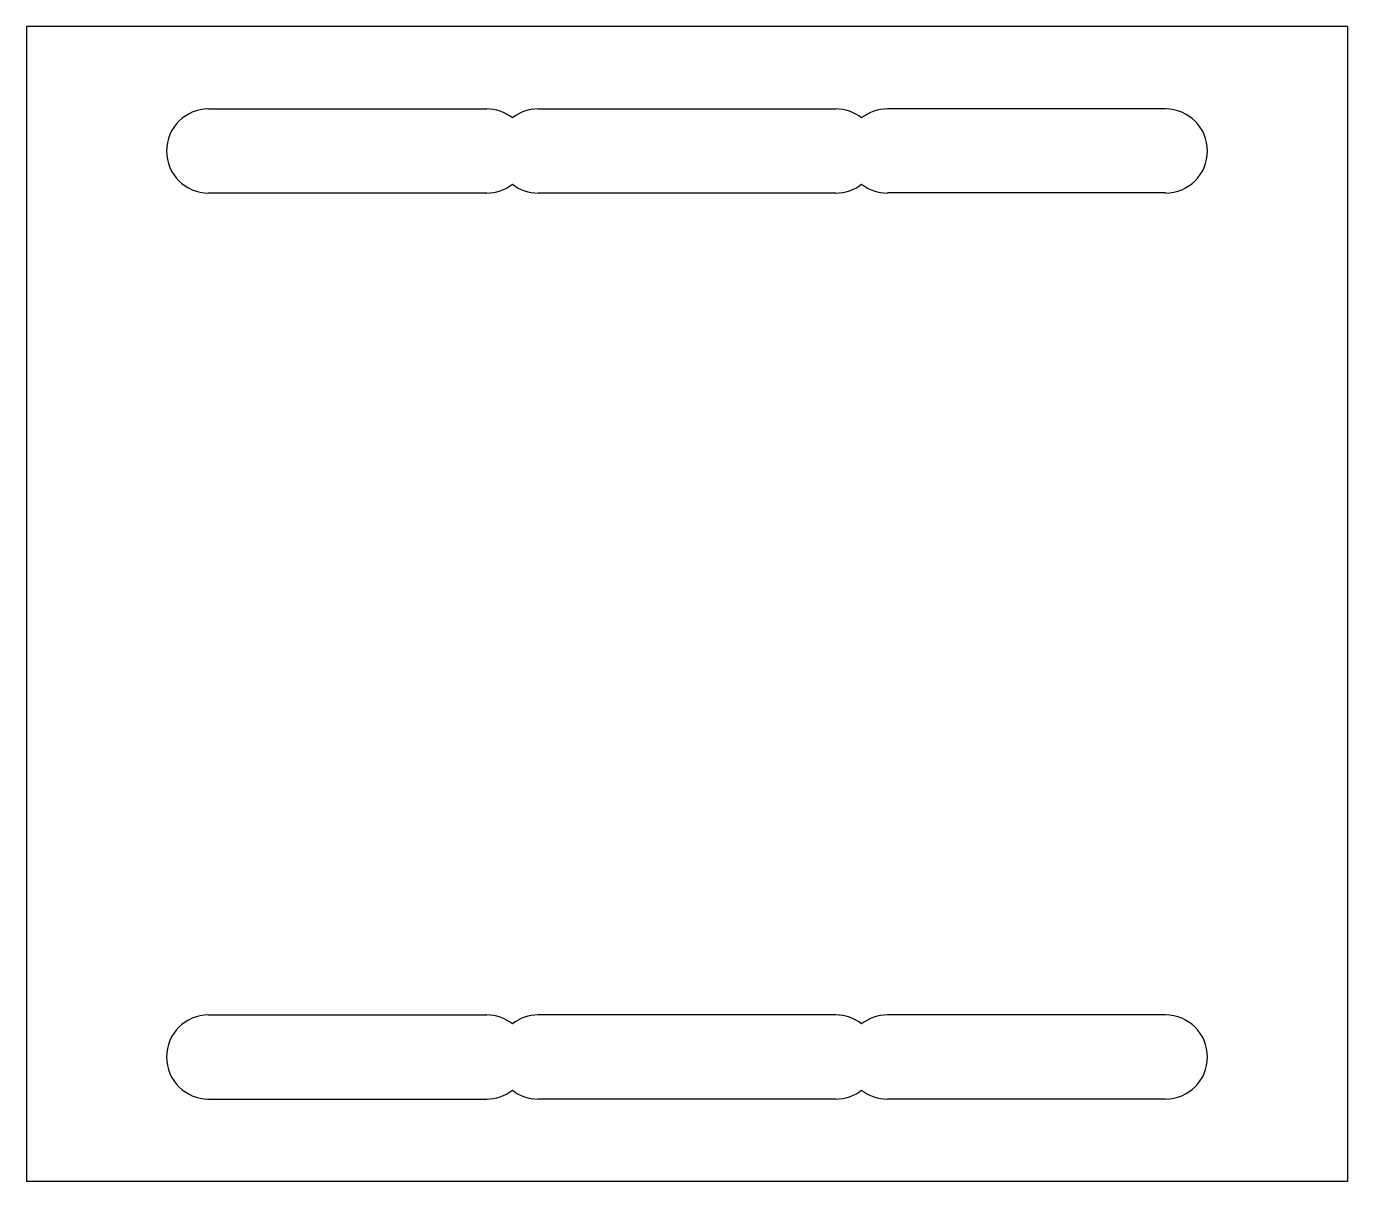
# Model space of a CAD drawing. Extents: x -40.9 to -16, y -1.6 to 20.2.
import ezdxf

# ---------------------------------------------------------------- set-up
doc = ezdxf.new("R2010")
doc.units = 0
doc.header["$MEASUREMENT"] = 0
doc.layers.add('VISIBLE', color=7, linetype='CONTINUOUS')

msp = doc.modelspace()

# ---------------------------------------------------------------- linework, layer by layer
at = {"layer": 'VISIBLE'}
for p, q in [((-16.004, 20.215), (-40.949, 20.215)), ((-40.949, 20.215), (-40.949, -1.61)), ((-16.004, 20.215), (-16.004, -1.61)), ((-37.509, 18.655), (-32.259, 18.655)), ((-31.287, 18.655), (-25.667, 18.655)), ((-19.444, 18.655), (-24.694, 18.655)), ((-37.509, 17.068), (-32.259, 17.068)), ((-31.287, 17.068), (-25.667, 17.068)), ((-19.444, 17.068), (-24.694, 17.068)), ((-37.509, 1.538), (-32.259, 1.538)), ((-25.667, 1.538), (-31.287, 1.538)), ((-19.444, 1.538), (-24.694, 1.538)), ((-37.509, -0.05), (-32.259, -0.05)), ((-25.667, -0.05), (-31.287, -0.05)), ((-19.444, -0.05), (-24.694, -0.05)), ((-16.004, -1.61), (-40.949, -1.61))]:
    msp.add_line(p, q, dxfattribs=at)
for centre, start, end in [((-37.509, 17.861), 90, 270), ((-32.259, 17.861), 52.2224, 90), ((-31.287, 17.861), 90, 127.7776), ((-25.667, 17.861), 52.2224, 90), ((-24.694, 17.861), 90, 127.7776), ((-19.444, 17.861), 270, 90), ((-32.259, 17.861), 270, 307.7776), ((-31.287, 17.861), 232.2224, 270), ((-25.667, 17.861), 270, 307.7776), ((-24.694, 17.861), 232.2224, 270), ((-37.509, 0.744), 90, 270), ((-32.259, 0.744), 52.2224, 90), ((-31.287, 0.744), 90, 127.7776), ((-25.667, 0.744), 52.2224, 90), ((-24.694, 0.744), 90, 127.7776), ((-19.444, 0.744), 270, 90), ((-32.259, 0.744), 270, 307.7776), ((-31.287, 0.744), 232.2224, 270), ((-25.667, 0.744), 270, 307.7776), ((-24.694, 0.744), 232.2224, 270)]:
    msp.add_arc(centre, 0.794, start, end, dxfattribs=at)

doc.saveas('drawing.dxf')
